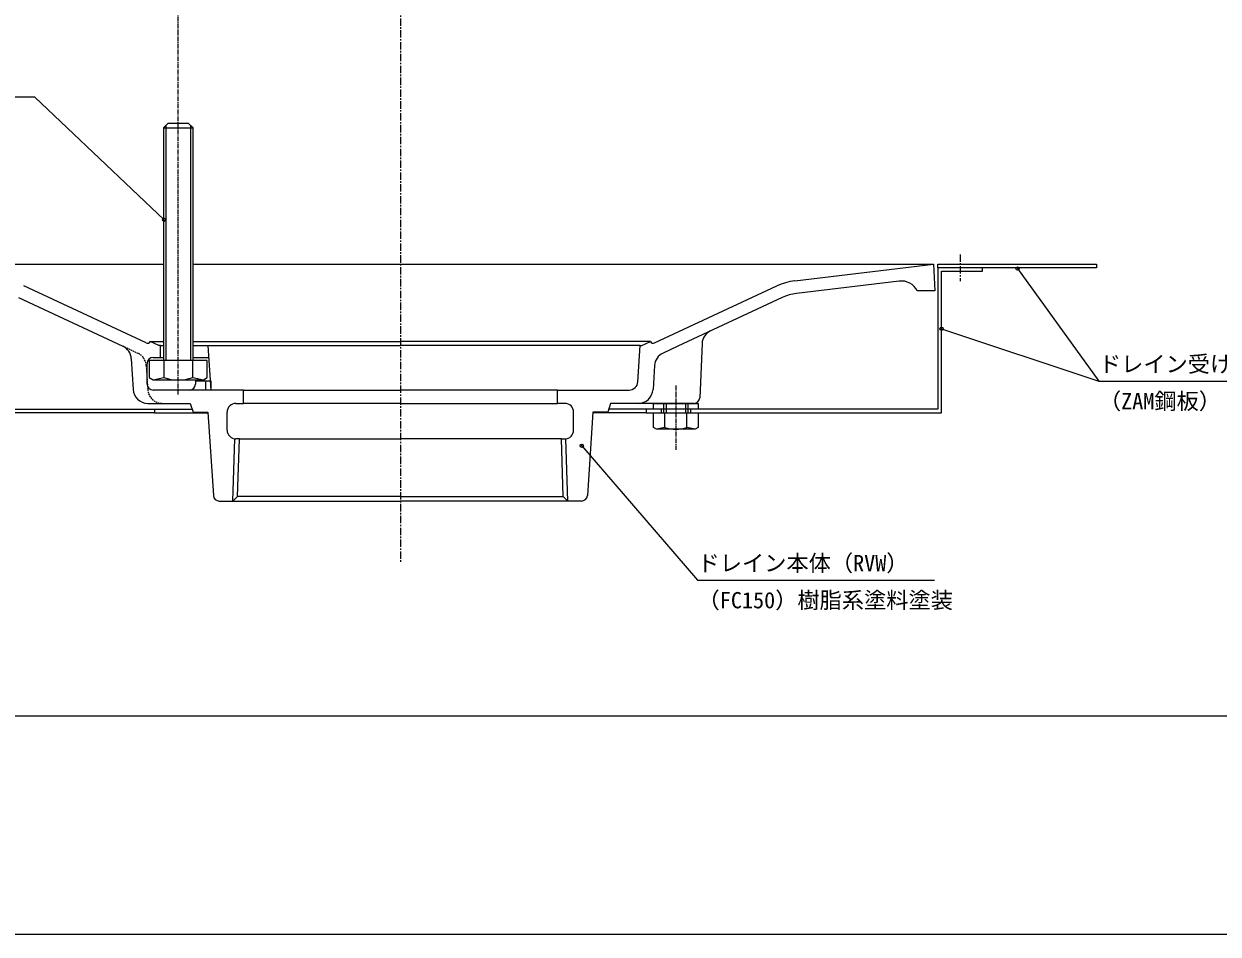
# Model space of a CAD drawing. Units: millimetres, scale not verified. Extents: x -690 to 690, y -477 to 478.
# Drawn here: x -407.4 to -4.2, y -477.5 to -170.1 of the extents above; entities that cross this region are included whole.
import ezdxf
from ezdxf.enums import TextEntityAlignment as Align

# ---------------------------------------------------------------- set-up
doc = ezdxf.new("R2010")
doc.units = ezdxf.units.MM
doc.header["$LTSCALE"] = 2
for name, pattern in [('USER1', [2, 1.25, -0.25, 0.25, -0.25]), ('USER2', [0.375, 0.25, -0.125]), ('USER4', [1.125, 0.75, -0.125, 0.125, -0.125])]:
    doc.linetypes.add(name, pattern=pattern)
for name, color, linetype, lineweight in [('0-0_0', 7, 'Continuous', 15), ('0-1_L-2', 7, 'Continuous', 18), ('0-2_L-1', 7, 'Continuous', 18), ('0-3_L-5', 2, 'USER1', 18), ('0-4_L-3', 7, 'Continuous', 18), ('0-6_WAKU', 7, 'Continuous', 18), ('0-7_MOJI', 7, 'Continuous', 18)]:
    doc.layers.add(name, color=color, linetype=linetype, lineweight=lineweight)
doc.styles.add('ＭＳ ゴシック', font='')
doc.styles.get('ＭＳ ゴシック').set_extended_font_data('MS Gothic')

msp = doc.modelspace()

# ---------------------------------------------------------------- linework, layer by layer
at = {"layer": '0-0_0'}
for p, q in [((-359.66, -236.637), (-360.477, -235.863)), ((-72.234, -252.289), (-71.575, -253.201)), ((-98.142, -272.868), (-97.075, -273.223)), ((-219.448, -312.12), (-218.714, -312.972))]:
    msp.add_line(p, q, dxfattribs=at)
at = {"layer": '0-0_0', "lineweight": 18}
msp.add_lwpolyline([(-560.621, -403.745), (560.629, -403.745), (560.629, 343.755), (-560.621, 343.755)], close=True, dxfattribs=at)
at = {"layer": '0-0_0'}
for centre in [(-360.069, -236.25), (-71.905, -252.745), (-97.609, -273.045), (-219.081, -312.546)]:
    msp.add_circle(centre, 0.562, dxfattribs=at)
at = {"layer": '0-1_L-2'}
for p, q in [((-460.309, -251.245), (-360.309, -251.245)), ((-350.309, -251.245), (-100.309, -251.245)), ((-111.893, -256.966), (-146.623, -261.134)), ((-366.142, -277.841), (-407.412, -258.596)), ((-194.475, -277.841), (-153.205, -258.596)), ((-409.23, -262.493), (-374.022, -278.91)), ((-364.809, -277.346), (-360.309, -277.346)), ((-350.309, -277.346), (-280.309, -277.346)), ((-195.809, -277.346), (-280.309, -277.346)), ((-178.439, -278.08), (-179.226, -296.332)), ((-361.309, -278.745), (-360.309, -278.745)), ((-350.309, -278.745), (-345.309, -278.745)), ((-347.184, -278.745), (-280.309, -278.745)), ((-345.309, -278.745), (-344.309, -293.745)), ((-199.309, -278.745), (-280.309, -278.745)), ((-371.143, -283.166), (-370.57, -293.522)), ((-365.809, -291.745), (-365.809, -284.745)), ((-361.309, -282.745), (-360.309, -282.745)), ((-350.309, -282.745), (-345.042, -282.745)), ((-194.497, -285.468), (-195.011, -293.562)), ((-349.505, -290.745), (-349.505, -291.745)), ((-346.041, -290.745), (-346.041, -293.745)), ((-333.309, -293.745), (-280.309, -293.745)), ((-227.309, -293.745), (-280.309, -293.745)), ((-227.309, -293.745), (-203.115, -293.745)), ((-280.309, -298.245), (-333.309, -298.245)), ((-280.309, -298.245), (-227.309, -298.245)), ((-181.224, -298.245), (-200.001, -298.245)), ((-363.309, -300.245), (-350.642, -300.245)), ((-363.309, -301.445), (-345.295, -301.445)), ((-338.809, -307.245), (-338.809, -301.245)), ((-221.809, -307.245), (-221.809, -301.245)), ((-197.309, -301.445), (-215.322, -301.445)), ((-197.309, -300.245), (-209.975, -300.245)), ((-192.309, -300.245), (-192.309, -301.445)), ((-182.309, -300.245), (-182.309, -301.445)), ((-336.824, -331.245), (-336.167, -310.224)), ((-334.667, -310.245), (-280.309, -310.245)), ((-225.951, -310.245), (-280.309, -310.245)), ((-223.794, -331.245), (-224.451, -310.224)), ((-280.309, -329.745), (-335.276, -329.745)), ((-280.309, -329.745), (-225.341, -329.745)), ((-336.824, -331.245), (-280.309, -331.245)), ((-223.794, -331.245), (-280.309, -331.245))]:
    msp.add_line(p, q, dxfattribs=at)
at = {"layer": '0-1_L-2', "linetype": 'USER2'}
for p, q in [((-374.022, -278.91), (-368.997, -281.254)), ((-366.121, -285.468), (-365.606, -293.562))]:
    msp.add_line(p, q, dxfattribs=at)
at = {"layer": '0-1_L-2'}
for points in [[(-476.809, -252.445), (-461.809, -252.445), (-461.809, -300.245), (-363.309, -300.245), (-363.309, -301.445), (-463.009, -301.445), (-463.009, -253.645), (-476.809, -253.645)], [(-83.809, -252.445), (-98.809, -252.445), (-98.809, -300.245), (-197.309, -300.245), (-197.309, -301.445), (-97.609, -301.445), (-97.609, -253.645), (-83.809, -253.645)]]:
    msp.add_lwpolyline(points, close=True, dxfattribs=at)
for points in [[(-147.136, -256.865), (-100.309, -251.245), (-99.809, -260.245), (-105.809, -260.245)], [(-151.388, -262.493), (-186.595, -278.91), (-191.62, -281.254)], [(-363.809, -282.745), (-361.309, -282.745), (-361.309, -278.745), (-361.809, -278.745), (-364.809, -277.346)], [(-200.122, -290.945), (-199.309, -278.745), (-198.809, -278.745), (-195.809, -277.346)], [(-335.809, -298.245), (-333.309, -298.245), (-333.309, -293.745), (-363.809, -293.745)], [(-344.238, -293.745), (-344.238, -290.745), (-349.505, -290.745)], [(-224.809, -298.245), (-227.309, -298.245), (-227.309, -293.745)], [(-365.578, -298.245), (-351.309, -298.245), (-350.309, -301.245), (-345.309, -301.245), (-343.433, -329.378)], [(-200.001, -298.245), (-209.309, -298.245), (-210.309, -301.245), (-215.309, -301.245), (-217.184, -329.378)], [(-341.438, -331.245), (-336.824, -331.245), (-335.276, -329.745), (-334.667, -310.245), (-335.809, -310.245)], [(-219.18, -331.245), (-223.794, -331.245), (-225.341, -329.745), (-225.951, -310.245), (-224.809, -310.245)]]:
    msp.add_lwpolyline(points, dxfattribs=at)
for centre, radius, start, end in [((-144.753, -276.722), 20, 96.84277, 115), ((-111.178, -262.924), 6, 26.51068, 96.84277), ((-144.753, -276.722), 15.7, 96.84277, 115), ((-173.444, -278.295), 5, 115, 177.53176), ((-365.72, -276.934), 1, 245, 335.65137), ((-194.898, -276.934), 1, 204.34863, 295), ((-376.136, -283.442), 5, 3.16763, 65), ((-189.507, -285.785), 5, 115, 176.36427), ((-363.809, -284.745), 2, 90, 180), ((-365.578, -293.245), 5, 183.16763, 270), ((-363.809, -291.745), 2, 180, 270), ((-351.505, -291.745), 2, 270, 0), ((-203.115, -290.745), 3, 270, 356.18593), ((-200.001, -293.245), 5, 270, 356.36427), ((-335.809, -301.245), 3, 90, 180), ((-224.809, -301.245), 3, 0, 90), ((-181.224, -296.245), 2, 270, 357.53176), ((-335.809, -307.245), 3, 180, 270), ((-224.809, -307.245), 3, 270, 0), ((-341.438, -329.245), 2, 183.81407, 270), ((-219.18, -329.245), 2, 270, 356.18593)]:
    msp.add_arc(centre, radius, start, end, dxfattribs=at)
at = {"layer": '0-1_L-2', "linetype": 'USER2'}
for centre, start, end in [((-371.11, -285.785), 3.63573, 65), ((-360.616, -293.245), 183.63573, 270)]:
    msp.add_arc(centre, 5, start, end, dxfattribs=at)
at = {"layer": '0-2_L-1'}
msp.add_lwpolyline([(-45.309, -252.445), (-98.809, -252.445), (-98.809, -251.245), (-45.309, -251.245)], close=True, dxfattribs=at)
at = {"layer": '0-3_L-5'}
for p, q in [((-280.309, 127.767), (-280.309, -351.787)), ((-91.309, -247.945), (-91.309, -256.945))]:
    msp.add_line(p, q, dxfattribs=at)
at = {"layer": '0-4_L-3', "color": 2, "linetype": 'USER4'}
for p, q in [((-355.309, -295.237), (-355.309, -79.276)), ((-187.309, -292.245), (-187.309, -313.945))]:
    msp.add_line(p, q, dxfattribs=at)
at = {"layer": '0-4_L-3'}
for p, q in [((-360.309, -205.245), (-350.309, -205.245)), ((-359.509, -204.445), (-359.509, -283.745)), ((-351.109, -204.445), (-351.109, -283.745)), ((-360.216, -283.745), (-360.216, -289.566)), ((-350.401, -289.566), (-350.401, -283.745)), ((-363.809, -290.325), (-360.216, -289.566)), ((-350.401, -289.566), (-346.809, -290.325)), ((-191.309, -301.445), (-191.309, -298.245)), ((-183.309, -298.245), (-183.309, -301.445)), ((-191.061, -306.368), (-191.061, -301.445)), ((-183.556, -306.368), (-183.556, -301.445)), ((-191.061, -306.368), (-193.809, -306.945)), ((-180.809, -306.945), (-183.556, -306.368))]:
    msp.add_line(p, q, dxfattribs=at)
at = {"layer": '0-4_L-3', "color": 6}
for p, q in [((-190.609, -298.245), (-190.609, -301.445)), ((-184.009, -298.245), (-184.009, -301.445))]:
    msp.add_line(p, q, dxfattribs=at)
at = {"layer": '0-4_L-3'}
msp.add_lwpolyline([(-350.309, -283.745), (-350.309, -205.245), (-351.809, -203.745), (-358.809, -203.745), (-360.309, -205.245), (-360.309, -283.745)], dxfattribs=at)
for points in [[(-365.124, -283.745), (-365.124, -289.566), (-363.809, -290.325), (-346.809, -290.325), (-345.494, -289.566), (-345.494, -283.745)], [(-179.809, -300.245), (-194.809, -300.245), (-194.809, -298.245), (-179.809, -298.245)], [(-179.809, -301.445), (-179.809, -306.368), (-180.809, -306.945), (-193.809, -306.945), (-194.809, -306.368), (-194.809, -301.445)]]:
    msp.add_lwpolyline(points, close=True, dxfattribs=at)
for centre, radius, start, end in [((-355.309, -274.085), 16.241, 252.41205, 287.58795), ((-187.309, -294.46), 12.485, 252.50768, 287.49232)]:
    msp.add_arc(centre, radius, start, end, dxfattribs=at)
at = {"layer": '0-6_WAKU'}
msp.add_lwpolyline([(-689.996, -477.495), (690.004, -477.495), (690.004, 477.505), (-689.996, 477.505)], close=True, dxfattribs=at)
at = {"layer": '0-7_MOJI'}
for p, q in [((-403.753, -194.877), (-483.753, -194.877)), ((-360.069, -236.25), (-403.753, -194.877)), ((-71.905, -252.745), (-44.467, -290.728)), ((-97.609, -273.045), (-44.467, -290.728)), ((-44.467, -290.728), (35.533, -290.728)), ((-219.081, -312.546), (-179.967, -357.96)), ((-179.967, -357.96), (-99.967, -357.96))]:
    msp.add_line(p, q, dxfattribs=at)

# ---------------------------------------------------------------- texts
at = {"layer": '0-7_MOJI', "style": 'ＭＳ ゴシック'}
for s, p in [('ドレイン受け金物 ', (-44.467, -289.357)), ('（ZAM鋼板）', (-44.467, -301.884)), ('ドレイン本体（RVW） ', (-179.967, -356.589)), ('（FC150）樹脂系塗料塗装 ', (-179.967, -369.116))]:
    msp.add_text(s, height=5.499, dxfattribs=at).set_placement(p, align=Align.BOTTOM_LEFT)

doc.saveas('drawing.dxf')
